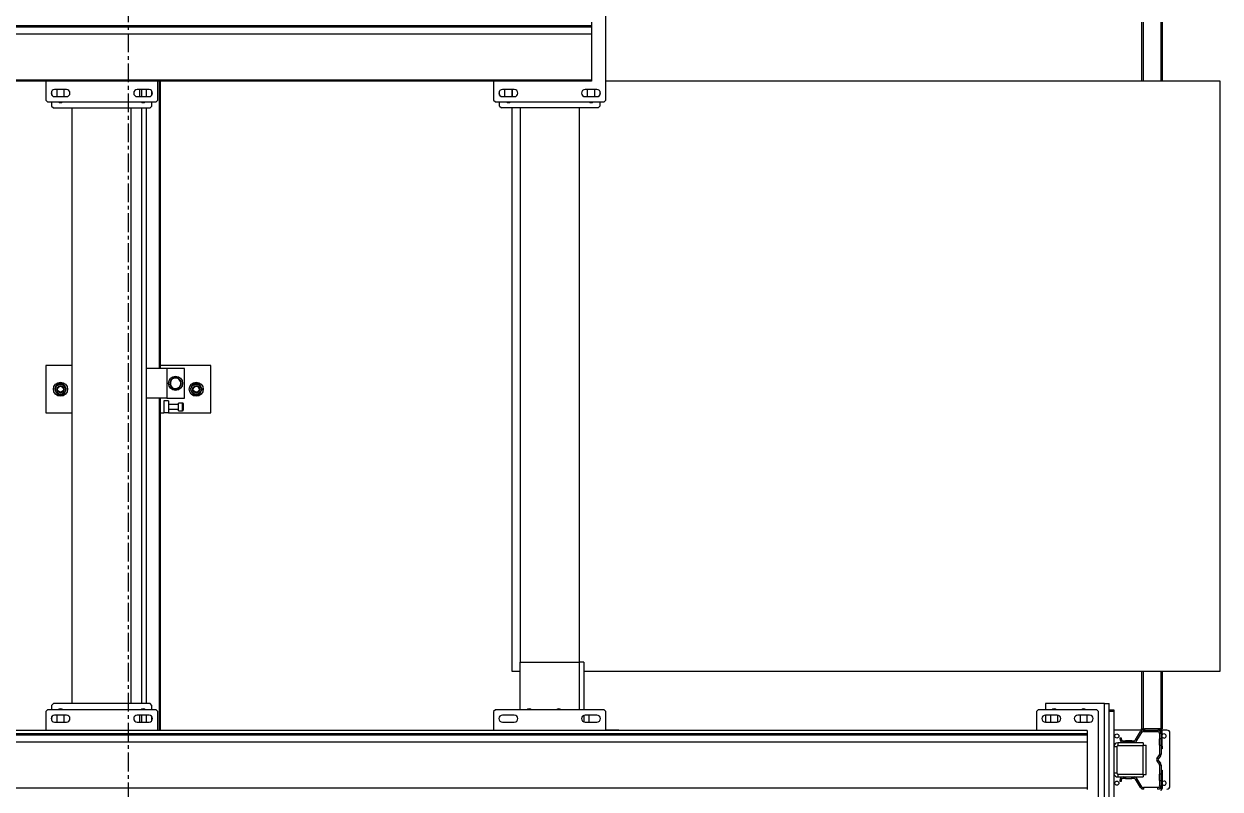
# Model space of a CAD drawing. Header units: millimetres. Extents: x 6622 to 532820, y 3370 to 359312.
# Drawn here: x 462973 to 465000, y 272440 to 273737 of the extents above; entities that cross this region are included whole.
import ezdxf

# ---------------------------------------------------------------- set-up
doc = ezdxf.new("R2010")
doc.units = ezdxf.units.MM
doc.linetypes.add('CENTER', pattern=[50.8, 31.75, -6.35, 6.35, -6.35])

# ---------------------------------------------------------------- blocks, each defined once
blk = doc.blocks.new('A$C6F3A12F4')
at = {"color": 2, "linetype": 'Continuous', "lineweight": 25}
for p, q in [((40985.2, 3700), (40985.2, 2659)), ((41985.2, 3700), (40985.2, 3700)), ((41985.2, 2622.1), (41985.2, 3700)), ((42085.2, 3610), (42085.2, 3601.8)), ((42180.2, 3615), (42090.2, 3615)), ((40885.2, 3602), (40985.2, 3602)), ((40885.2, 3599.5), (40985.2, 3599.5)), ((41985.2, 3602), (42083.2, 3602)), ((41985.2, 3599.5), (42083.2, 3599.5)), ((42083.2, 3599.5), (42083.2, 3602)), ((42083.2, 3599), (42083.2, 3599.5)), ((42085.2, 3599), (42083.2, 3599)), ((42083.2, 3599), (42083.2, 3572)), ((42085.2, 3599), (42085.2, 3594.5)), ((42087.7, 3594.5), (42085.2, 3594.5)), ((42085.2, 3570.1), (42085.2, 3594.5)), ((42086.2, 3602), (42086.2, 3600)), ((42112.2, 3602), (42086.2, 3602)), ((42090.7, 3600), (42086.2, 3600)), ((42087.7, 3570.1), (42087.7, 3594.5)), ((42090.7, 3600), (42090.7, 3597.5)), ((42090.7, 3600), (42099.8, 3600)), ((42090.7, 3597.5), (42099.8, 3597.5)), ((42099.8, 3600), (42099.8, 3597.5)), ((42110.6, 3600), (42099.8, 3600)), ((42110.6, 3597.5), (42099.8, 3597.5)), ((42110.6, 3597.5), (42110.6, 3600)), ((42110.6, 3600), (42125.8, 3600)), ((42110.6, 3597.5), (42125.8, 3597.5)), ((42112.2, 3600), (42112.2, 3602)), ((42112.2, 3602), (42117.2, 3602)), ((42117.2, 3602), (42117.2, 3600)), ((42125.8, 3597.5), (42125.8, 3600)), ((42129.2, 3598.8), (42127.6, 3596.8)), ((42127.6, 3596.8), (42131.8, 3593.5)), ((42129.2, 3598.8), (42133.3, 3595.5)), ((42131.8, 3593.5), (42133.3, 3595.5)), ((42137.1, 3595.5), (42141.2, 3598.8)), ((42137.1, 3595.5), (42138.6, 3593.5)), ((42138.6, 3593.5), (42142.8, 3596.8)), ((42142.8, 3596.8), (42141.2, 3598.8)), ((42144.6, 3600), (42144.6, 3597.5)), ((42144.6, 3600), (42159.8, 3600)), ((42144.6, 3597.5), (42159.8, 3597.5)), ((42153.2, 3600), (42153.2, 3602)), ((42153.2, 3602), (42158.2, 3602)), ((42158.2, 3602), (42158.2, 3600)), ((42158.2, 3602), (42184.2, 3602)), ((42159.8, 3600), (42159.8, 3597.5)), ((42170.6, 3600), (42159.8, 3600)), ((42170.6, 3597.5), (42159.8, 3597.5)), ((42170.6, 3597.5), (42170.6, 3600)), ((42170.6, 3600), (42179.7, 3600)), ((42170.6, 3597.5), (42179.7, 3597.5)), ((42179.7, 3600), (42184.2, 3600)), ((42179.7, 3597.5), (42179.7, 3600)), ((42185.2, 3594.5), (42182.7, 3594.5)), ((42182.7, 3594.5), (42182.7, 3570.1)), ((42184.2, 3600), (42184.2, 3602)), ((40885.2, 3569.5), (40985.2, 3569.5)), ((41985.2, 3569.5), (42083.2, 3569.5)), ((42083.2, 3572), (42085.2, 3572)), ((42083.2, 3567), (42083.2, 3572)), ((42085.2, 3570.1), (42085.2, 3567)), ((42085.2, 3570.1), (42087.7, 3570.1)), ((42089.1, 3567.5), (42087.8, 3565.4)), ((42103.1, 3559), (42089.1, 3567.5)), ((42106.7, 3569.9), (42106.7, 3526.9)), ((42106.7, 3569.9), (42111.7, 3569.9)), ((42110.7, 3569.9), (42110.7, 3574.9)), ((42160.7, 3574.9), (42110.7, 3574.9)), ((42160.7, 3569.9), (42110.7, 3569.9)), ((42111.7, 3569.9), (42111.7, 3526.9)), ((42159.7, 3526.9), (42159.7, 3569.9)), ((42159.7, 3569.9), (42164.7, 3569.9)), ((42160.7, 3569.9), (42160.7, 3574.9)), ((42164.7, 3526.9), (42164.7, 3569.9)), ((42181.3, 3567.5), (42167.3, 3559)), ((42182.6, 3565.4), (42181.3, 3567.5)), ((42182.7, 3570.1), (42185.2, 3570.1)), ((40885.2, 3567), (40985.2, 3567)), ((41985.2, 3567), (42083.2, 3567)), ((42085.2, 3567), (42083.2, 3567)), ((42085.2, 3567), (42085.2, 3520)), ((42101.8, 3556.9), (42087.8, 3565.4)), ((42101.8, 3556.9), (42103.1, 3559)), ((42105.7, 3554.3), (42103.2, 3554.3)), ((42103.2, 3550.3), (42103.2, 3554.3)), ((42105.7, 3550.3), (42103.2, 3550.3)), ((42103.2, 3550.3), (42103.2, 3539.5)), ((42105.7, 3550.3), (42105.7, 3554.3)), ((42105.7, 3550.3), (42105.7, 3539.5)), ((42167.2, 3554.3), (42164.7, 3554.3)), ((42167.2, 3550.3), (42164.7, 3550.3)), ((42167.2, 3554.3), (42167.2, 3550.3)), ((42167.2, 3539.5), (42167.2, 3550.3)), ((42167.3, 3559), (42168.6, 3556.9)), ((42182.6, 3565.4), (42168.6, 3556.9)), ((42098.2, 3532.5), (42100.2, 3532.5)), ((42098.2, 3530), (42098.2, 3532.5)), ((42098.2, 3530), (42100.2, 3530)), ((42100.2, 3530), (42100.2, 3532.5)), ((42103.2, 3539.5), (42105.7, 3539.5)), ((42103.2, 3535.5), (42103.2, 3539.5)), ((42103.2, 3535.5), (42105.7, 3535.5)), ((42105.7, 3535.5), (42105.7, 3539.5)), ((42164.7, 3539.5), (42167.2, 3539.5)), ((42164.7, 3535.5), (42167.2, 3535.5)), ((42167.2, 3539.5), (42167.2, 3535.5)), ((42170.2, 3532.5), (42170.2, 3530)), ((42170.2, 3532.5), (42172.2, 3532.5)), ((42170.2, 3530), (42172.2, 3530)), ((42172.2, 3532.5), (42172.2, 3530)), ((42040.2, 3503.9), (42040.2, 3511.9)), ((42300.2, 3511.9), (42040.2, 3511.9)), ((42050.7, 3511.9), (42050.7, 3519.9)), ((42050.7, 3519.9), (42053.7, 3519.9)), ((42053.7, 3519.9), (42053.7, 3511.9)), ((42053.7, 3519.9), (42217.7, 3519.9)), ((42106.7, 3526.9), (42111.7, 3526.9)), ((42113.7, 3524.9), (42113.7, 3519.9)), ((42113.7, 3524.9), (42157.7, 3524.9)), ((42157.7, 3519.9), (42157.7, 3524.9)), ((42159.7, 3526.9), (42164.7, 3526.9)), ((42040.2, 3503.9), (42040.2, 3403.9)), ((42300.2, 3503.9), (42040.2, 3503.9)), ((42053.7, 3494), (42050.7, 3491)), ((42050.7, 3491), (42050.7, 3392)), ((42217.7, 3494), (42053.7, 3494)), ((42059.7, 3479), (42059.7, 3459)), ((42071.7, 3474.9), (42059.7, 3474.9)), ((42071.7, 3459), (42071.7, 3479)), ((42085.7, 3475), (42085.7, 225)), ((42085.7, 3475), (42091.1, 3475)), ((42091.1, 225), (42091.1, 3475)), ((42091.1, 3475), (42093.7, 3475)), ((42093.7, 3475), (42093.7, 225)), ((42093.7, 3475), (42105.7, 3475)), ((42105.7, 3475), (42105.7, 225)), ((42105.7, 3475), (42183.1, 3475)), ((42183.1, 225), (42183.1, 3475)), ((42183.1, 3475), (42185.7, 3475)), ((42059.7, 3462.9), (42071.7, 3462.9)), ((42059.7, 3424), (42059.7, 3404)), ((42059.7, 3412.9), (42071.7, 3412.9)), ((42071.6, 3424.9), (42059.8, 3424.9)), ((42071.7, 3404), (42071.7, 3424)), ((42040.2, 3403.9), (42050.7, 3403.9)), ((42050.7, 3392), (42053.7, 3389)), ((42053.7, 3389), (42085.7, 3389)), ((42059.7, 3403.9), (42071.7, 3403.9)), ((42085.2, 2680), (42085.2, 2659)), ((41017.2, 2659), (40853.2, 2659)), ((41020.2, 2656), (41017.2, 2659)), ((41020.2, 2472), (41020.2, 2656)), ((42053.7, 2659), (42050.7, 2656)), ((42050.7, 2656), (42050.7, 2472)), ((42085.7, 2659), (42053.7, 2659)), ((40999.2, 2644), (40999.2, 2624)), ((40999.2, 2640.1), (41011.2, 2640.1)), ((41002, 2649.1), (41008.4, 2649.1)), ((41011.2, 2624), (41011.2, 2644)), ((41020.2, 2649.1), (41027.2, 2649.1)), ((41030.2, 2646.1), (41027.2, 2649.1)), ((41030.2, 2646.1), (41030.2, 2482.1)), ((42059.7, 2644), (42059.7, 2624)), ((42071.7, 2624), (42071.7, 2644)), ((40885.2, 2635), (40890.6, 2635)), ((40890.6, 1065), (40890.6, 2635)), ((40890.6, 2635), (40893.2, 2635)), ((40893.2, 2635), (40893.2, 1065)), ((40893.2, 2635), (40905.2, 2635)), ((40905.2, 2635), (40905.2, 1065)), ((40905.2, 2635), (40982.6, 2635)), ((40982.6, 1065), (40982.6, 2635)), ((40982.6, 2635), (40985.2, 2635)), ((40985.2, 2635), (40985.2, 1065)), ((41011.2, 2628.1), (40999.2, 2628.1)), ((41970.2, 2622.1), (41970.2, 2614.1)), ((41970.2, 2622.1), (42050.7, 2622.1)), ((42059.7, 2630.1), (42071.7, 2630.1)), ((42060, 2622.1), (42071.4, 2622.1)), ((41030.2, 2614.1), (41970.2, 2614.1)), ((41970.2, 2514.1), (41970.2, 2614.1)), ((41970.2, 2614.1), (42050.7, 2614.1)), ((41030.2, 2514.1), (41970.2, 2514.1)), ((42050.7, 2514.1), (41970.2, 2514.1)), ((41985.2, 2500), (41985.2, 2514.1)), ((40999.2, 2504), (40999.2, 2484)), ((40999.2, 2500.1), (41011.2, 2500.1)), ((40999.2, 2500), (41011.2, 2500)), ((41011.2, 2484), (41011.2, 2504)), ((41030.2, 2500), (41985.2, 2500)), ((42059.7, 2504), (42059.7, 2484)), ((42071.7, 2484), (42071.7, 2504)), ((41011.2, 2488.1), (40999.2, 2488.1)), ((41008.6, 2479.1), (41001.8, 2479.1)), ((41027.2, 2479.1), (41020.2, 2479.1)), ((41027.2, 2479.1), (41030.2, 2482.1)), ((40985.2, 2469), (41017.2, 2469)), ((41017.2, 2469), (41020.2, 2472)), ((42050.7, 2472), (42053.7, 2469)), ((42053.7, 2469), (42085.7, 2469)), ((41467.2, 1990), (41467.2, 1904)), ((41547.2, 1990), (41467.2, 1990)), ((41547.2, 1918), (41547.2, 1990)), ((41516.8, 1965), (41516.2, 1965)), ((41516.6, 1963.2), (41516.2, 1963.2)), ((41516.3, 1962.2), (41516.6, 1963.2)), ((41522.2, 1945), (41472.2, 1945)), ((41472.2, 1945), (41472.2, 1915)), ((41492.2, 1937.3), (41488, 1934.4)), ((41496.4, 1940.2), (41492.2, 1937.3)), ((41501, 1938), (41496.4, 1940.2)), ((41505.7, 1935.8), (41501, 1938)), ((41506.7, 1930), (41506.1, 1930)), ((41506.6, 1928.2), (41506.2, 1928.2)), ((41506.4, 1927.4), (41506.6, 1928.2)), ((41522.2, 1915), (41522.2, 1945)), ((41530.7, 1942), (41530.7, 1935)), ((41543.7, 1942), (41530.7, 1942)), ((41543.7, 1935), (41530.7, 1935)), ((41531.7, 1943), (41542.7, 1943)), ((41533.2, 1935), (41533.2, 1918)), ((41541.2, 1918), (41541.2, 1935)), ((41543.7, 1935), (41543.7, 1942)), ((41472.2, 1915), (41522.2, 1915)), ((41472.2, 1915), (41472.2, 1880.2)), ((41488.8, 1924.2), (41493.4, 1922)), ((41493.4, 1922), (41498, 1919.8)), ((41498, 1919.8), (41502.2, 1922.7)), ((41502.2, 1922.7), (41506.4, 1925.6)), ((41522.2, 1915), (41522.2, 1880.2)), ((41527.2, 1918), (41527.2, 1910)), ((41527.2, 1918), (41547.2, 1918)), ((41527.2, 1910), (41547.2, 1910)), ((41547.2, 1918), (41547.2, 1910)), ((41547.2, 1904), (41547.2, 1910)), ((40985.2, 1904), (41472.2, 1904)), ((41472.2, 1902.7), (40985.2, 1902.7)), ((41017.2, 1900), (40985.2, 1900)), ((41008.5, 1890), (41001.9, 1890)), ((41020.2, 1897), (41017.2, 1900)), ((41020.2, 1713), (41020.2, 1897)), ((41027.2, 1890), (41020.2, 1890)), ((41030.2, 1887), (41027.2, 1890)), ((41030.2, 1723), (41030.2, 1887)), ((41522.2, 1904), (42085.7, 1904)), ((42085.7, 1902.7), (41522.2, 1902.7)), ((42043.2, 1890), (42040.2, 1887)), ((42040.2, 1887), (42040.2, 1723)), ((42050.7, 1890), (42043.2, 1890)), ((42053.7, 1900), (42050.7, 1897)), ((42050.7, 1897), (42050.7, 1713)), ((42085.7, 1900), (42053.7, 1900)), ((42069, 1890), (42062.4, 1890)), ((40999.2, 1885), (40999.2, 1865)), ((41011.2, 1881), (40999.2, 1881)), ((40999.2, 1880.2), (41011.2, 1880.2)), ((41011.2, 1872.8), (40999.2, 1872.8)), ((40999.2, 1869), (41011.2, 1869)), ((41011.2, 1865), (41011.2, 1885)), ((41020.8, 1872.8), (41020.2, 1872.8)), ((41030.2, 1880.2), (42040.2, 1880.2)), ((42040.2, 1872.8), (41030.2, 1872.8)), ((42050.7, 1872.8), (42049.6, 1872.8)), ((42059.7, 1885), (42059.7, 1865)), ((42071.7, 1881), (42059.7, 1881)), ((42059.7, 1880.2), (42071.7, 1880.2)), ((42071.7, 1872.8), (42059.7, 1872.8)), ((42059.7, 1869), (42071.7, 1869)), ((42071.7, 1865), (42071.7, 1885)), ((42040.2, 1855), (41030.2, 1855)), ((40999.2, 1745), (40999.2, 1725)), ((41011.2, 1725), (41011.2, 1745)), ((42040.2, 1755), (41030.2, 1755)), ((41467.2, 1755), (41467.2, 1710)), ((41547.2, 1710), (41547.2, 1755)), ((42059.7, 1745), (42059.7, 1725)), ((42071.7, 1725), (42071.7, 1745)), ((41011.2, 1741), (40999.2, 1741)), ((40999.2, 1729), (41011.2, 1729)), ((41027.2, 1720), (41030.2, 1723)), ((41516.8, 1735), (41516.2, 1735)), ((41516.6, 1733.2), (41516.2, 1733.2)), ((41516.3, 1732.2), (41516.6, 1733.2)), ((42040.2, 1723), (42043.2, 1720)), ((42071.7, 1741), (42059.7, 1741)), ((42059.7, 1729), (42071.7, 1729)), ((40985.2, 1710), (41017.2, 1710)), ((41001.9, 1720), (41008.5, 1720)), ((41017.2, 1710), (41020.2, 1713)), ((41020.2, 1720), (41027.2, 1720)), ((41467.2, 1710), (41547.2, 1710)), ((42043.2, 1720), (42050.7, 1720)), ((42050.7, 1713), (42053.7, 1710)), ((42053.7, 1710), (42085.7, 1710)), ((42062.4, 1720), (42069, 1720))]:
    blk.add_line(p, q, dxfattribs=at)
at = {"color": 2, "linetype": 'Continuous', "lineweight": 25, "flags": 128}
for points in [[(41516.8, 1965), (41516.6, 1966.9), (41516.3, 1967.9)], [(41516.8, 1735), (41516.6, 1736.9), (41516.3, 1737.9)]]:
    blk.add_lwpolyline(points, dxfattribs=at)
at = {"color": 2, "linetype": 'Continuous', "lineweight": 25}
for centre, radius in [((42095.2, 3525), 3.5), ((42175.2, 3525), 3.5), ((41507.2, 1965), 12), ((41507.2, 1965), 8.62), ((41507.2, 1965), 6), ((41507.2, 1965), 5), ((41497.2, 1930), 12), ((41507.2, 1735), 12), ((41507.2, 1735), 8.62), ((41507.2, 1735), 6), ((41507.2, 1735), 5)]:
    blk.add_circle(centre, radius, dxfattribs=at)
for centre, radius, start, end in [((42090.2, 3610), 5, 90, 180), ((42095.2, 3605), 3.5, 301.0027, 180), ((42175.2, 3605), 3.5, 301.0027, 180), ((42180.2, 3610), 5, 0, 90), ((42086.2, 3599), 3, 90, 180), ((42086.2, 3599), 1, 90, 180), ((42090.7, 3594.5), 5.5, 90, 180), ((42090.7, 3594.5), 3, 90, 180), ((42095.2, 3605), 3.5, 180, 238.9973), ((42125.8, 3594.5), 5.5, 51.3402, 90), ((42125.8, 3594.5), 3, 51.3402, 90), ((42135.2, 3597.8), 5.5, 231.3402, 308.6598), ((42135.2, 3597.8), 3, 231.3402, 308.6598), ((42144.6, 3594.5), 5.5, 90, 128.6598), ((42144.6, 3594.5), 3, 90, 128.6598), ((42175.2, 3605), 3.5, 180, 238.9973), ((42179.7, 3594.5), 5.5, 0, 90), ((42179.7, 3594.5), 3, 0, 90), ((42184.2, 3599), 3, 0, 90), ((42184.2, 3599), 1, 0, 90), ((42090.7, 3570.1), 5.5, 180, 238.5704), ((42090.7, 3570.1), 3, 180, 238.5704), ((42179.7, 3570.1), 3, 301.4296, 0), ((42179.7, 3570.1), 5.5, 301.4296, 0), ((42100.2, 3554.3), 3, 0, 58.5704), ((42100.2, 3554.3), 5.5, 0, 58.5704), ((42170.2, 3554.3), 5.5, 121.4296, 180), ((42170.2, 3554.3), 3, 121.4296, 180), ((42100.2, 3535.5), 5.5, 270, 0), ((42100.2, 3535.5), 3, 270, 0), ((42170.2, 3535.5), 5.5, 180, 270), ((42170.2, 3535.5), 3, 180, 270), ((42113.7, 3526.9), 7, 180, 270), ((42113.7, 3526.9), 2, 180, 270), ((42157.7, 3526.9), 2, 270, 0), ((42157.7, 3526.9), 7, 270, 0), ((42055.2, 3468.9), 6, 138.5904, 221.4096), ((42065.7, 3479), 6, 0, 180), ((42065.7, 3459), 6, 180, 0), ((42065.7, 3424), 6, 0, 180), ((42055.2, 3418.9), 6, 138.5904, 221.4096), ((42065.7, 3404), 6, 180, 0), ((42090.2, 2680), 5, 154.1581, 180), ((41005.2, 2644), 6, 0, 180), ((41015.2, 2634.1), 6, 326.4427, 33.5573), ((42065.7, 2644), 6, 0, 180), ((41005.2, 2624), 6, 180, 0), ((42065.7, 2624), 6, 180, 0), ((42055.2, 2579.1), 6, 138.5904, 221.4096), ((42055.2, 2529.1), 6, 138.5904, 221.4096), ((41005.2, 2504), 6, 0, 180), ((41015.2, 2494.1), 6, 326.4427, 33.5573), ((42065.7, 2504), 6, 0, 180), ((41005.2, 2484), 6, 180, 0), ((42065.7, 2484), 6, 180, 0), ((41507.2, 1965), 9.55, 221.2996, 256.7088), ((41507.2, 1965), 9.55, 349.1982, 0), ((41497.2, 1930), 9.55, 165.3637, 203.9741), ((41497.2, 1930), 8.87, 124.3653, 184.3653), ((41497.2, 1930), 8.87, 184.3653, 244.3653), ((41497.2, 1930), 9.55, 104.5207, 143.3519), ((41497.2, 1930), 8.87, 64.3653, 124.3653), ((41497.2, 1930), 9.55, 42.9611, 84.8708), ((41497.2, 1930), 8.86, 4.3653, 64.3653), ((41497.2, 1930), 8.86, 304.3653, 4.3653), ((41497.2, 1930), 9.55, 0, 24.9691), ((41497.2, 1930), 9.55, 349.1982, 0), ((41531.7, 1942), 1, 90, 180), ((41542.7, 1942), 1, 0, 90), ((41497.2, 1930), 9.55, 224.4516, 265.4367), ((41497.2, 1930), 8.87, 244.3653, 304.3653), ((41497.2, 1930), 9.55, 283.449, 324.061), ((41005.2, 1885), 6, 0, 180), ((42065.7, 1885), 6, 0, 180), ((41005.2, 1865), 6, 180, 0), ((41015.2, 1875), 6, 326.4427, 33.5573), ((42055.2, 1875), 6, 138.5904, 221.4096), ((42065.7, 1865), 6, 180, 0), ((41005.2, 1745), 6, 0, 180), ((42065.7, 1745), 6, 0, 180), ((41005.2, 1725), 6, 180, 0), ((41015.2, 1735), 6, 326.4427, 33.5573), ((41507.2, 1735), 9.55, 221.2996, 256.7088), ((41507.2, 1735), 9.55, 349.1982, 0), ((42055.2, 1735), 6, 138.5904, 221.4096), ((42065.7, 1725), 6, 180, 0)]:
    blk.add_arc(centre, radius, start, end, dxfattribs=at)
for points, knots in [([(41507.2, 1975.4), (41506.4, 1974.9), (41504.8, 1974), (41502.5, 1972.7), (41500.3, 1971.4), (41498.9, 1970.6), (41498.2, 1970.2)], [0, 0, 0, 0, 0.264655, 0.534831, 0.765327, 1, 1, 1, 1]), ([(41498.2, 1970.2), (41498.2, 1969.8), (41498.2, 1968.5), (41498.2, 1966.2), (41498.2, 1963.2), (41498.2, 1961.1), (41498.2, 1959.8)], [0, 0, 0, 0, 0.131003, 0.38054, 0.636178, 1, 1, 1, 1]), ([(41516.2, 1970.2), (41515.4, 1970.6), (41513.8, 1971.6), (41511.5, 1972.9), (41509.3, 1974.2), (41507.9, 1975), (41507.2, 1975.4)], [0, 0, 0, 0, 0.264572, 0.534976, 0.7654, 1, 1, 1, 1]), ([(41516.2, 1959.8), (41516.2, 1961.1), (41516.2, 1963.2), (41516.2, 1966.2), (41516.2, 1968.4), (41516.2, 1969.8), (41516.2, 1970.2)], [0, 0, 0, 0, 0.363821, 0.613049, 0.868997, 1, 1, 1, 1]), ([(41498.2, 1959.8), (41499, 1959.4), (41500.6, 1958.4), (41502.9, 1957.1), (41505.1, 1955.8), (41506.5, 1955), (41507.2, 1954.6)], [0, 0, 0, 0, 0.264655, 0.534831, 0.765327, 1, 1, 1, 1]), ([(41507.2, 1954.6), (41508, 1955.1), (41509.6, 1956), (41511.9, 1957.3), (41514.1, 1958.6), (41515.5, 1959.4), (41516.2, 1959.8)], [0, 0, 0, 0, 0.264572, 0.534976, 0.7654, 1, 1, 1, 1]), ([(41488, 1934.4), (41488, 1934), (41488.1, 1932.3), (41488.3, 1930.6), (41488.4, 1929.3)], [0, 0, 0, 0, 0.253032, 1, 1, 1, 1]), ([(41488.4, 1929.3), (41488.5, 1927.7), (41488.6, 1925.9), (41488.7, 1924.3), (41488.8, 1924.2)], [0, 0, 0, 0, 0.97299, 1, 1, 1, 1]), ([(41506, 1930.7), (41505.9, 1932), (41505.8, 1933.7), (41505.7, 1935.4), (41505.7, 1935.8)], [0, 0, 0, 0, 0.746911, 1, 1, 1, 1]), ([(41506.4, 1925.6), (41506.4, 1925.6), (41506.3, 1927.3), (41506.2, 1929), (41506, 1930.7)], [0, 0, 0, 0, 0.0270117, 1, 1, 1, 1]), ([(41507.2, 1745.4), (41506.4, 1744.9), (41504.8, 1744), (41502.5, 1742.7), (41500.3, 1741.4), (41498.9, 1740.6), (41498.2, 1740.2)], [0, 0, 0, 0, 0.264655, 0.534831, 0.765327, 1, 1, 1, 1]), ([(41516.2, 1740.2), (41515.4, 1740.6), (41513.8, 1741.6), (41511.5, 1742.9), (41509.3, 1744.2), (41507.9, 1745), (41507.2, 1745.4)], [0, 0, 0, 0, 0.264572, 0.534976, 0.7654, 1, 1, 1, 1]), ([(41498.2, 1740.2), (41498.2, 1739.8), (41498.2, 1738.5), (41498.2, 1736.2), (41498.2, 1733.2), (41498.2, 1731.1), (41498.2, 1729.8)], [0, 0, 0, 0, 0.1310035, 0.3805405, 0.636178, 1, 1, 1, 1]), ([(41498.2, 1729.8), (41499, 1729.4), (41500.6, 1728.4), (41502.9, 1727.1), (41505.1, 1725.8), (41506.5, 1725), (41507.2, 1724.6)], [0, 0, 0, 0, 0.264655, 0.534831, 0.765327, 1, 1, 1, 1]), ([(41507.2, 1724.6), (41508, 1725.1), (41509.6, 1726), (41511.9, 1727.3), (41514.1, 1728.6), (41515.5, 1729.4), (41516.2, 1729.8)], [0, 0, 0, 0, 0.264572, 0.534976, 0.7654, 1, 1, 1, 1]), ([(41516.2, 1729.8), (41516.2, 1731.1), (41516.2, 1733.2), (41516.2, 1736.2), (41516.2, 1738.4), (41516.2, 1739.8), (41516.2, 1740.2)], [0, 0, 0, 0, 0.363821, 0.613048, 0.868997, 1, 1, 1, 1])]:
    blk.add_open_spline(points, degree=3, knots=knots, dxfattribs=at)

msp = doc.modelspace()

# ---------------------------------------------------------------- linework, layer by layer
at = {"color": 1, "linetype": 'CENTER'}
msp.add_line((463150, 268660), (463150, 314819.539), dxfattribs=at)

# ---------------------------------------------------------------- block references
at = {"color": 0, "rotation": 270}
msp.add_blockref('A$C6F3A12F4', (461300, 314625.198), dxfattribs=at)

doc.saveas('drawing.dxf')
